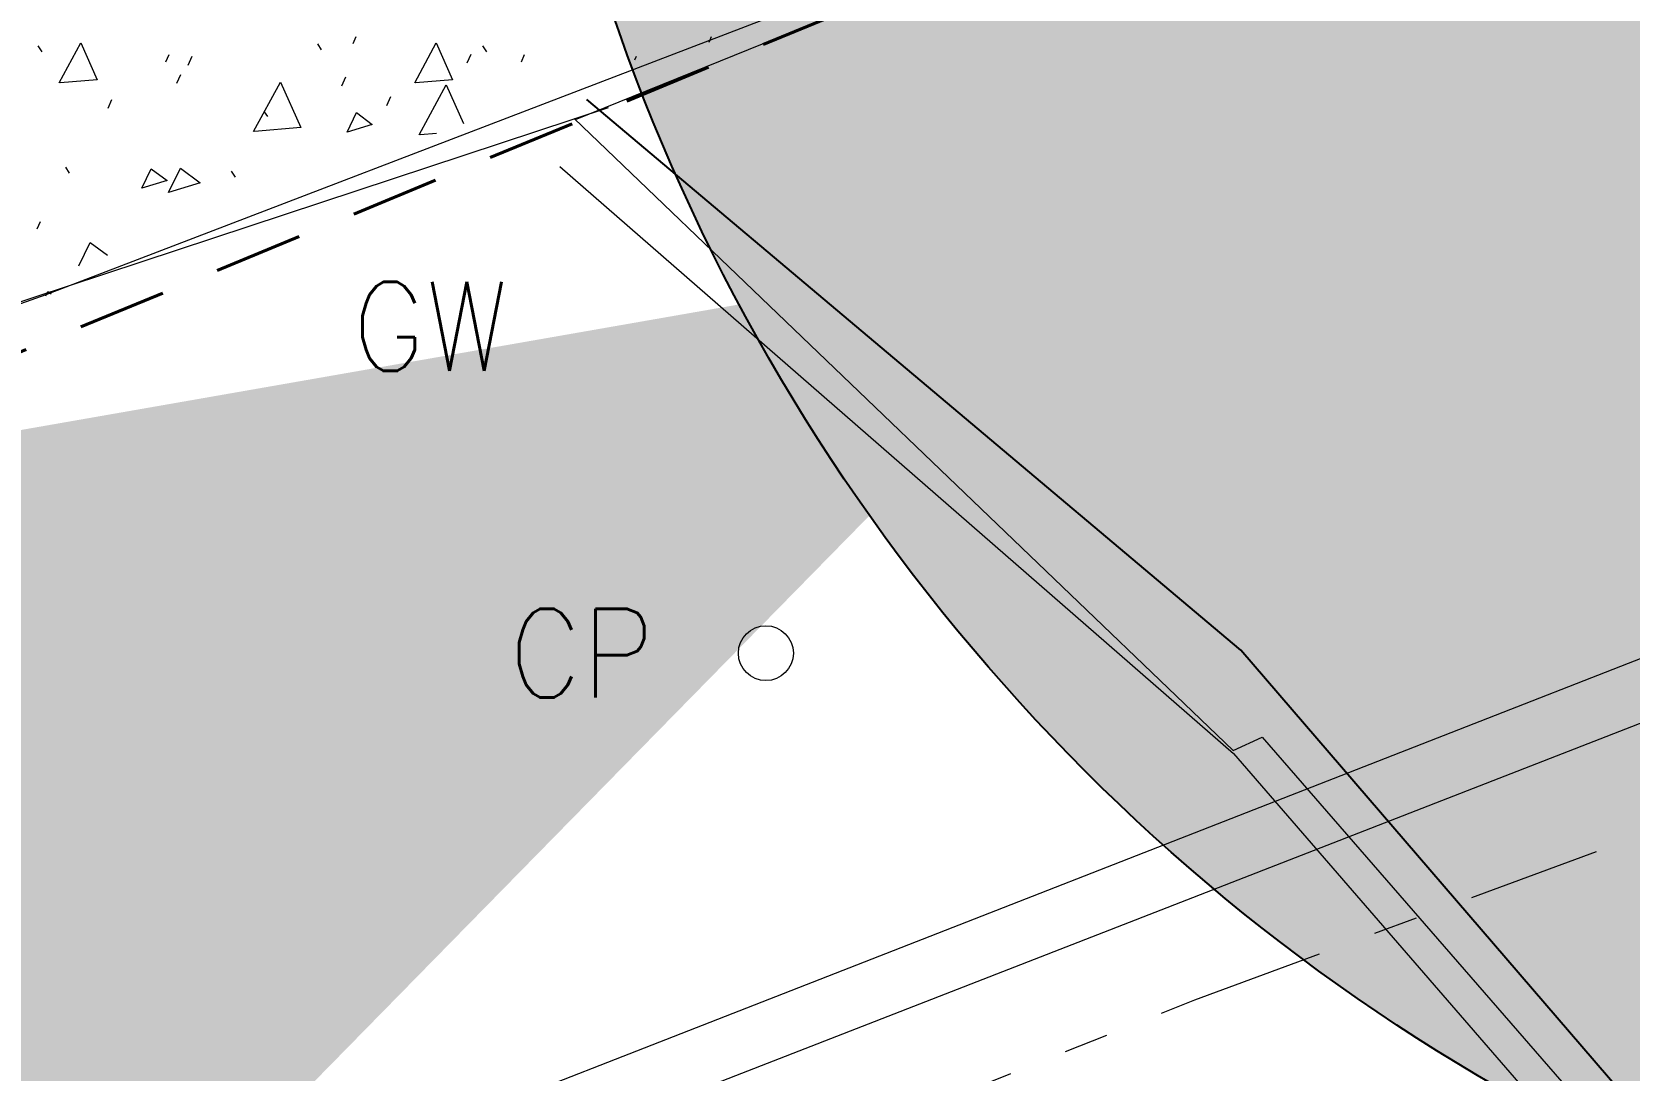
# Model space of a CAD drawing. Header units: metres. Extents: x -703672 to 3951284, y -4124475 to 4104628.
# Drawn here: x 327540.8 to 327555.17, y 4104385.28 to 4104394.62 of the extents above; entities that cross this region are included whole.
import ezdxf
from ezdxf.enums import TextEntityAlignment as Align

# ---------------------------------------------------------------- set-up
doc = ezdxf.new("R2010")
doc.units = ezdxf.units.M
doc.header["$MEASUREMENT"] = 0
doc.linetypes.add('DGN Style 2', pattern=[1.3283826688107345, 0.7970296012864407, -0.5313530675242938])
doc.linetypes.add('DGN Style 7', pattern=[2.6567653376214695, 1.195544401929661, -0.5313530675242938, 0.3985148006432204, -0.5313530675242938])
for name, color, linetype, lineweight in [('C-ANNO-TEXT', 7, 'Continuous', 25), ('C-PROP-BASE', 2, 'CONLMT', 0), ('C-PROP-CONS(Alpha)', 7, 'DGN Style 2', 40), ('V-ANNO-PATT', 9, 'Continuous', 0), ('V-POWR-IDEN', 2, 'Continuous', 0), ('V-POWR-POLE', 7, 'Continuous', 0), ('V-ROAD-ASPH', 9, 'Continuous', 0), ('V-SITE-FENC', 251, 'FENCE', 0), ('V-SITE-STRC', 253, 'Continuous', 0), ('V-SITE-WALK', 7, 'Continuous', 0)]:
    doc.layers.add(name, color=color, linetype=linetype, lineweight=lineweight)
doc.layers.add('ra', color=7, linetype='Continuous')
doc.styles.add('Style-STANDARD', font='STANDARD.shx')
doc.linetypes.add('CONLMT', pattern='A,0.10417,-0.00902625,[2,dgnlstyle-tsaec.shx,S=4.133597883597883e-05,R=0,X=0,Y=0],-0.00902625', length=0.1222225)
doc.linetypes.add('FENCE', pattern='A,0.1,-0.01302,[7,dgnlstyle-tsaec.shx,S=0.0001240079365079365,R=0,X=0,Y=0],-0.01302', length=0.12604)

# ---------------------------------------------------------------- blocks, each defined once
blk = doc.blocks.new('NULL_399')
at = {"layer": 'V-POWR-IDEN', "linetype": 'ByBlock', "style": 'Style-STANDARD'}
blk.add_text('GW', height=0.8, dxfattribs=at).set_placement((-1, 0), align=Align.MIDDLE_RIGHT)
blk = doc.blocks.new('POLE1_1')
at = {"layer": 'V-POWR-POLE', "linetype": 'ByBlock'}
blk.add_circle((6.589354597963393e-05, 6.589386612176895e-05), 0.16473379, dxfattribs=at)
blk = doc.blocks.new('NULL_70')
at = {"layer": 'V-POWR-POLE', "linetype": 'ByBlock', "xscale": 1.5, "yscale": 1.5, "zscale": 0.5}
blk.add_blockref('POLE1_1', (0, 0), dxfattribs=at)
blk = doc.blocks.new('NULL_69')
at = {"layer": 'V-POWR-POLE', "linetype": 'ByBlock'}
blk.add_blockref('NULL_70', (0, 0), dxfattribs=at)
at = {"layer": 'V-POWR-POLE', "linetype": 'ByBlock', "style": 'Style-STANDARD'}
blk.add_text('CP', height=0.8, dxfattribs=at).set_placement((-1, 0), align=Align.MIDDLE_RIGHT)
blk = doc.blocks.new('POLE1_3')
at = {"layer": 'V-POWR-POLE', "linetype": 'ByBlock'}
blk.add_circle((6.589357508346438e-05, 6.589386612176895e-05), 0.16473379, dxfattribs=at)
blk = doc.blocks.new('NULL_1848')
at = {"layer": 'V-POWR-POLE', "linetype": 'ByBlock', "xscale": 1.5, "yscale": 1.5, "zscale": 0.5}
blk.add_blockref('POLE1_3', (0, 0), dxfattribs=at)

msp = doc.modelspace()

# ---------------------------------------------------------------- hatches: boundary and pattern name
at = {"layer": 'C-ANNO-TEXT', "lineweight": -2, "ltscale": 0.6}
h = msp.add_hatch(color=2, dxfattribs=at)
h.dxf.hatch_style = 1
h.paths.add_polyline_path([(327545.0776001014, 4104400.517321105, 1), (327580.5584116965, 4104400.517321105, 1)])

# ---------------------------------------------------------------- linework, layer by layer
at = {"layer": 'C-ANNO-TEXT', "color": 1, "lineweight": -2, "ltscale": 0.6}
msp.add_lwpolyline([(327550.8246112047, 4104392.811030848, 0, 10, 0), (327537.0560942963, 4104385.571910527, 0, 0, 0)], format="xyseb", dxfattribs=at)
at = {"layer": 'C-ANNO-TEXT', "color": 1, "lineweight": -2, "ltscale": 0.6, "const_width": 2}
msp.add_lwpolyline([(327467.2386248326, 4103797.2247401), (327156.8648356255, 4103761.373978369), (326979.0661552008, 4103502.615700151), (326871.4499485465, 4103518.203972804), (326865.2079128604, 4103607.054358139), (326922.9155558757, 4103790.989934454), (327072.6458671009, 4104048.19014053), (327277.7320847269, 4104241.620140299), (327549.8820684357, 4104392.415849384)], dxfattribs=at)
at = {"layer": 'C-ANNO-TEXT', "color": 0, "lineweight": -2, "ltscale": 0.6}
msp.add_circle((327562.818005899, 4104400.517321105), 17.74040579756475, dxfattribs=at)
at = {"layer": 'C-PROP-BASE', "color": 251, "linetype": 'DGN Style 7'}
msp.add_lwpolyline([(327263.0649347309, 4104223.844712024), (327317.2629347312, 4104265.886712024), (327324.1439347306, 4104267.327712024), (327346.295934731, 4104283.187712024), (327359.1729347316, 4104291.346712023), (327404.228934731, 4104316.905712025), (327431.098934731, 4104331.651712024), (327456.9859347312, 4104345.905712024), (327477.924934731, 4104355.735712023), (327513.9689347306, 4104370.973712026), (327551.2589347312, 4104385.915712024), (327568.9209347306, 4104392.436712024), (327579.5709347305, 4104394.402712024), (327583.3059347307, 4104395.516712025), (327593.9229347308, 4104399.284712024), (327608.7339347306, 4104403.544712024), (327619.4377330072, 4104406.975873606), (327628.1663090148, 4104409.771393605), (327629.4114930161, 4104410.721665605), (327667.2257650528, 4104420.453761615), (327720.4737645751, 4104433.986945492)], dxfattribs=at)
at = {"layer": 'C-PROP-CONS(Alpha)', "color": 9, "transparency": 33554661, "flags": 128}
msp.add_lwpolyline([(328051.3527000129, 4102748.37939936), (328033.3155557459, 4102763.759859016), (328008.635876491, 4102785.194791595), (328001.0587122234, 4102791.754994317), (327978.7635198684, 4102811.492673358), (327966.1439298082, 4102822.81362133), (327961.8799502737, 4102829.347595384), (327957.057644274, 4102838.760785415), (327950.9142166439, 4102852.447486374), (327944.9108842695, 4102882.46314165), (327922.9503158275, 4102979.617200589), (327922.1960612735, 4102984.074704956), (327896.895254712, 4103096.805002357), (327873.602682129, 4103197.996084934), (327970.2778919048, 4103222.03458913), (327945.2853782952, 4103305.343080384), (327930.2819876203, 4103330.564998057), (327883.5789010234, 4103409.045375251), (327883.5789010235, 4103409.045375251), (327870.9613363898, 4103413.475533437), (327831.8293273544, 4103476.306306486), (327799.6734495071, 4103521.613691107), (327806.6592676204, 4103526.955593927), (327784.9216440988, 4103571.617824119), (327626.2738909589, 4103555.289453546), (327612.5795421994, 4103537.316554541), (327610.912267143, 4103605.482858766), (327464.3899750119, 4103600.408329677), (327376.9287606052, 4103410.137822579), (327521.4700117525, 4103346.727226583), (327528.8281654069, 4103347.647212733), (327568.3287292437, 4103211.27215154), (327234.5934998402, 4103358.397358307), (327245.9429127203, 4103450.162797557), (327247.4057606828, 4103462.282137395), (327240.1466832621, 4103465.304146356), (327209.4846702361, 4103470.912804143), (327163.5775247305, 4103479.173001934), (327097.1773292364, 4103490.791457197), (327094.8037589096, 4103490.336329404), (327087.5669605479, 4103491.465917642), (327077.449539086, 4103494.95888159), (327074.0302851388, 4103496.139353393), (327072.3445527111, 4103496.70369043), (327040.4265800085, 4103507.290822693), (327024.6254833043, 4103509.746641063), (327005.0554566061, 4103511.621346213), (326997.3663593705, 4103513.401218432), (326987.1858611336, 4103509.176851866), (326924.9401869376, 4103516.679666858), (326868.1898380349, 4103514.452095245, -0.4874798272826256), (326842.7291952347, 4103544.504835935), (326855.8128268328, 4103607.653487044), (326872.3549334486, 4103674.829124694), (326885.7849688843, 4103716.963841686), (326897.1820855098, 4103756.392376348), (326911.8079730987, 4103792.562866542), (326942.7784593481, 4103859.495280759), (326985.0309523789, 4103937.170100313), (327038.3759761521, 4104017.339902852), (327049.9699591843, 4104031.93014326), (327093.2772874826, 4104085.216318096), (327121.0561478767, 4104115.05712215), (327147.4927338528, 4104141.109056442), (327201.0579048989, 4104189.950156559), (327247.8236230445, 4104227.241544621), (327274.2756034104, 4104246.458416275), (327310.9052788371, 4104272.189052842), (327338.7507480193, 4104290.682435896), (327394.3822770293, 4104323.718145463), (327454.7797406209, 4104356.193582261), (327554.8217139727, 4104397.588329164), (327560.1573850386, 4104391.696800068), (327629.8959608893, 4104414.015198105), (327759.0313031515, 4104448.398455133), (327757.2739255879, 4104455.165774307), (328107.0540342975, 4104542.510103815), (328119.3380608568, 4104542.510103815), (328124.6483431717, 4104536.17317302), (328129.4254646109, 4104518.549251009), (328131.921990407, 4104503.029638088), (328135.078302787, 4104500.213224401), (328154.085317786, 4104500.667789092), (328149.8985258908, 4104547.783738694), (328149.7745655841, 4104555.824714896), (328168.0966631506, 4104560.116307975), (328180.1971601305, 4104561.571233069), (328186.8764764442, 4104562.389659171), (328203.8937110046, 4104564.517264253), (328194.5649608789, 4104557.623580912), (328191.4437345657, 4104556.202444898), (328187.3603782359, 4104545.719257489), (328182.8253075863, 4104532.763466077), (328181.3393865761, 4104525.839460123), (328180.4385673145, 4104514.508980992), (328180.3416913476, 4104501.519693172), (328182.9952471908, 4104464.369911368), (328121.0450735461, 4104464.115166628), (328089.3117504606, 4104492.939601823), (327768.6929376793, 4104411.193379837), (327762.394272341, 4104435.44831491), (327630.6153729495, 4104402.081270727), (327568.961239384, 4104381.975780278), (327586.7809209799, 4104362.299684941), (327579.7950375145, 4104360.190021981), (327526.9949811692, 4104339.560635842), (327472.178603134, 4104315.449356015), (327377.0616109308, 4104262.394203749), (327337.8150383515, 4104235.453131521), (327331.8477650884, 4104234.203481648), (327216.3820695355, 4104145.337984444), (327178.5929724798, 4104112.042658567), (327136.6371358891, 4104068.619937841), (327133.1617217513, 4104062.073926368), (327081.9927725713, 4104002.304896605), (327197.9125123062, 4103949.973291562), (327165.5484697489, 4103878.060140899), (327236.1839484199, 4103839.517953459), (327385.373955234, 4103849.829860281), (327376.9496945368, 4103947.711745712), (327522.7087312953, 4103959.659207741), (327570.1209276664, 4103966.104005254), (327619.9429955619, 4103970.187781311), (327675.5802737248, 4103972.189662043), (327840.2462419602, 4103985.686872555), (327861.3262067086, 4103740.757760243), (327930.6420660896, 4103742.354851621), (327992.4427256854, 4103748.227855178), (328033.5029494578, 4103744.724846469), (328070.8848923553, 4103745.586155542), (328069.9830035489, 4103756.769478619), (328241.8330771768, 4103770.442215998), (328288.4642937218, 4103241.598537642), (328052.9743225681, 4103223.495877456), (328046.3409570817, 4103208.988679592), (328077.9633670195, 4102853.33535271), (328045.914018165, 4102815.224954779), (328124.4115326538, 4102748.37939936)], format="xyb", dxfattribs=at)
at = {"layer": 'ra'}
for p, q in [((327551.6751818777, 4104389.062265126, 11.55), (327545.7923465437, 4104394.013499359, 11.75)), ((327559.8660224653, 4104379.537312083, 11.68), (327551.6751818777, 4104389.062265126, 11.55))]:
    msp.add_line(p, q, dxfattribs=at)
at = {"layer": 'V-ANNO-PATT'}
for p, q in [((327540.8542055466, 4104394.496299571, 11.76528351225475), (327540.8895575869, 4104394.443251743, 11.77139099192605)), ((327543.6883176652, 4104394.516785229, 11.432653501071), (327543.7171111697, 4104394.580338138, 11.42640271715776)), ((327544.8528308256, 4104394.496299571, 11.87014474462061), (327544.8881828659, 4104394.443251743, 11.8762522242919)), ((327546.8910032205, 4104394.529996801, 11.57664658512422), (327546.9138110437, 4104394.580338138, 11.57169523316189)), ((327542.0054988366, 4104394.35456643, 11.37546361612318), (327542.0342919124, 4104394.418039897, 11.36922226206907)), ((327542.2044984845, 4104394.323321854, 11.81758620197903), (327542.2402897606, 4104394.402843831, 11.81075906891519)), ((327545.2021987106, 4104394.35456643, 11.5207561321273), (327545.2309917865, 4104394.418039897, 11.5145147780732)), ((327546.2243799615, 4104394.37054942, 11.91839284596891), (327546.2389150396, 4104394.402843831, 11.91562030128105)), ((327543.5888499021, 4104394.138699492, 11.87191921239475), (327543.624641433, 4104394.218320996, 11.86508236669257)), ((327541.4844530991, 4104393.935465604, 11.83657968247123), (327541.5202443753, 4104394.01498758, 11.82975254940739)), ((327542.8902272666, 4104393.903102455, 11.46937581107494), (327542.9183695371, 4104393.86076033, 11.47569139707188)), ((327542.5927240779, 4104393.369854347, 11.92087821965726), (327542.6280761182, 4104393.31680652, 11.92698569932855)), ((327540.8477787795, 4104392.851937346, 11.50157858053883), (327540.8764923664, 4104392.915490255, 11.49532416431269))]:
    msp.add_line(p, q, dxfattribs=at)
at = {"layer": 'V-ANNO-PATT', "linetype": 'Continuous'}
for p, q in [((327540.8542055466, 4104394.496299571, 11.76528351225475), (327540.8895575869, 4104394.443251743, 11.77139099192605)), ((327543.3676076265, 4104394.514651043, 11.59243089799805), (327543.4024626279, 4104394.462370787, 11.60480198335698)), ((327544.8528308256, 4104394.496299571, 11.87014474462061), (327544.8881828659, 4104394.443251743, 11.8762522242919)), ((327542.2044984845, 4104394.323321854, 11.81758620197903), (327542.2402897606, 4104394.402843831, 11.81075906891519)), ((327544.7147194116, 4104394.344176213, 11.70277604235994), (327544.7511436007, 4104394.422547554, 11.6892637698738)), ((327546.2243799615, 4104394.37054942, 11.91839284596891), (327546.2389150396, 4104394.402843831, 11.91562030128105)), ((327542.1021742286, 4104394.16222523, 11.59066963273325), (327542.138599521, 4104394.240694657, 11.57713792404269)), ((327543.5888499021, 4104394.138699492, 11.87191921239475), (327543.624641433, 4104394.218320996, 11.86508236669257)), ((327543.9922762892, 4104393.961932019, 11.73776018346836), (327544.0287004783, 4104394.040303359, 11.72424791098222)), ((327541.4844530991, 4104393.935465604, 11.83657968247123), (327541.5202443753, 4104394.01498758, 11.82975254940739)), ((327541.1007505539, 4104393.404504828, 11.68446150442588), (327541.1356055552, 4104393.352224573, 11.6968325897848)), ((327542.5927240779, 4104393.369854347, 11.92087821965726), (327542.6280761182, 4104393.31680652, 11.92698569932855))]:
    msp.add_line(p, q, dxfattribs=at)
at = {"layer": 'V-ANNO-PATT', "extrusion": (-0.04508672846734337, 0.1179949260688036, 0.9919901130243838), "elevation": 469541.1953081446, "flags": 128}
msp.add_lwpolyline([(-1770976.766943116, -3687344.159249511), (-1770977.076168055, -3687344.428322626), (-1770977.095398036, -3687344.063165135), (-1770976.773587251, -3687344.156690239)], dxfattribs=at)
at = {"layer": 'V-ANNO-PATT', "extrusion": (-0.04508672846927634, 0.1179949260934655, 0.9919901130213625), "elevation": 469541.1954087337, "flags": 128}
msp.add_lwpolyline([(-1770979.752865168, -3687343.009100913), (-1770980.062090105, -3687343.278174026), (-1770980.081320087, -3687342.913016536), (-1770979.759509302, -3687343.006541641)], dxfattribs=at)
at = {"layer": 'V-ANNO-PATT', "linetype": 'Continuous', "extrusion": (-0.05558034828860568, 0.194674832354361, 0.9792918536023462), "elevation": 780828.6919777389, "flags": 128}
msp.add_lwpolyline([(-1441752.343221677, -3776902.021573668), (-1441752.700171032, -3776902.389159084), (-1441752.76241957, -3776901.936338305), (-1441752.351765966, -3776902.019082659)], dxfattribs=at)
at = {"layer": 'V-ANNO-PATT', "extrusion": (-0.02609127814239377, 0.0971597753169053, 0.9949267426626269), "elevation": 390247.7931375362, "flags": 128}
msp.add_lwpolyline([(-1380816.566775427, -3859324.44168606), (-1380816.916283124, -3859324.816354245), (-1380816.976151697, -3859324.437336938)], dxfattribs=at)
at = {"layer": 'V-ANNO-PATT', "linetype": 'Continuous', "extrusion": (-0.02609127814239377, 0.0971597753169053, 0.9949267426626269), "elevation": 390247.7931375362, "flags": 128}
msp.add_lwpolyline([(-1380816.566775427, -3859324.44168606), (-1380816.916283124, -3859324.816354245), (-1380816.976151697, -3859324.437336938)], dxfattribs=at)
at = {"layer": 'V-ANNO-PATT', "extrusion": (-0.04508672856637382, 0.1179949258910321, 0.9919901130410284), "elevation": 469541.1945460636, "flags": 128}
msp.add_lwpolyline([(-1770979.030377662, -3687342.807393722), (-1770979.173721344, -3687342.942498825), (-1770979.268002609, -3687342.791990343), (-1770979.030377662, -3687342.807393722)], dxfattribs=at)
at = {"layer": 'V-ANNO-PATT', "extrusion": (-0.01782632364213086, -0.001509153024267161, 0.9998399595147993), "elevation": -12021.13711553026, "flags": 128}
msp.add_lwpolyline([(-4062133.377073738, 672503.5305225988), (-4062133.37707374, 672503.3845861629)], dxfattribs=at)
at = {"layer": 'V-ANNO-PATT', "linetype": 'Continuous', "extrusion": (-0.01782632364213086, -0.001509153024267161, 0.9998399595147993), "elevation": -12021.13711553026, "flags": 128}
msp.add_lwpolyline([(-4062133.377073738, 672503.5305225988), (-4062133.37707374, 672503.3845861629)], dxfattribs=at)
at = {"layer": 'V-ANNO-PATT', "extrusion": (-0.04508672857568506, 0.1179949259211612, 0.9919901130370212), "elevation": 469541.1946666755, "flags": 128}
msp.add_lwpolyline([(-1770977.125450953, -3687342.996935525), (-1770977.268794635, -3687343.132040628), (-1770977.363075901, -3687342.981532145), (-1770977.125450953, -3687342.996935525)], dxfattribs=at)
at = {"layer": 'V-ANNO-PATT', "linetype": 'Continuous', "extrusion": (-0.05558034854461482, 0.1946748324042621, 0.9792918535778963), "elevation": 780828.6920986985, "flags": 128}
msp.add_lwpolyline([(-1441751.462676, -3776901.695071445), (-1441751.627054733, -3776901.878390519), (-1441751.760275337, -3776901.700805973), (-1441751.462676, -3776901.695071445)], dxfattribs=at)
at = {"layer": 'V-ANNO-PATT', "extrusion": (-0.0260912781025243, 0.0971597754357951, 0.9949267426520623), "elevation": 390247.7936385659, "flags": 128}
msp.add_lwpolyline([(-1380813.299967726, -3859324.096536852), (-1380813.453676314, -3859324.275030595), (-1380813.573370725, -3859324.121968506)], dxfattribs=at)
at = {"layer": 'V-ANNO-PATT', "linetype": 'Continuous', "extrusion": (-0.0260912781025243, 0.0971597754357951, 0.9949267426520623), "elevation": 390247.7936385659, "flags": 128}
msp.add_lwpolyline([(-1380813.299967726, -3859324.096536852), (-1380813.453676314, -3859324.275030595), (-1380813.573370725, -3859324.121968506)], dxfattribs=at)
at = {"layer": 'V-ANNO-PATT', "extrusion": (-0.04508672789404389, 0.1179949245011301, 0.9919901132369119), "elevation": 469541.1890615791, "flags": 128}
msp.add_lwpolyline([(-1770975.969843715, -3687342.398929965), (-1770976.002229245, -3687342.429431778), (-1770976.021460777, -3687342.398730994)], dxfattribs=at)
at = {"layer": 'V-ROAD-ASPH'}
for points in [[(327545.6776440458, 4104393.844419059, 11.60103793112685), (327551.6053859835, 4104388.157086761, 11.28265608284813), (327551.866188814, 4104388.277533054, 11.48714848772723), (327561.5617461839, 4104377.128241092, 11.62758134409341), (327571.2140846325, 4104366.371468716, 11.83369146749614), (327580.8081909284, 4104355.33742192, 12.05610804179004), (327593.6512495122, 4104340.267879379, 12.21340995282064), (327604.3665893337, 4104326.679570617, 12.37090437988488), (327605.0587521694, 4104324.918734537, 12.23581228284078), (327608.3723022252, 4104310.45951558, 11.72074086284321), (327612.7307686614, 4104291.280305272, 10.86206358534774), (327616.209735817, 4104275.830899935, 10.16512776060588), (327620.8963275522, 4104255.376996122, 9.420377932514569), (327624.1725616721, 4104240.662983941, 9.035682751651564), (327626.8244489222, 4104229.32452101, 8.753761458153477), (327630.2040918734, 4104216.720243196, 8.705308734624602), (327633.6314691242, 4104202.1561224, 8.600880529120104), (327636.9623954149, 4104187.359370132, 8.568570600500294), (327641.2665934922, 4104168.093043041, 8.56142337851989), (327641.3028336706, 4104168.125253158, 8.546695950080796), (327646.0193981255, 4104147.293678476, 8.526043255158406), (327650.7784838676, 4104125.693840352, 8.506613336364921)], [(327545.6776440458, 4104393.844419059, 11.60103793112685), (327551.6053859835, 4104388.157086761, 11.28265608284813), (327551.866188814, 4104388.277533054, 11.48714848772723), (327561.5617461839, 4104377.128241092, 11.62758134409341), (327571.2140846325, 4104366.371468716, 11.83369146749614), (327580.8081909284, 4104355.33742192, 12.05610804179004), (327593.6512495122, 4104340.267879379, 12.21340995282064), (327604.3665893337, 4104326.679570617, 12.37090437988488), (327605.0587521694, 4104324.918734537, 12.23581228284078), (327608.3723022252, 4104310.45951558, 11.72074086284321), (327612.7307686614, 4104291.280305272, 10.86206358534774), (327614.6615896992, 4104282.705910772, 10.47526535122113)]]:
    msp.add_polyline3d(points, dxfattribs=at)
at = {"layer": 'V-SITE-FENC', "linetype": 'FENCE', "ltscale": 40}
for points in [[(327545.547441175, 4104393.412876639, 11.43834134422751), (327551.607010795, 4104388.130776424, 11.28056574347428), (327561.3283379253, 4104376.91662849, 11.54748295468659), (327570.922151754, 4104366.197910784, 11.69591707369243), (327580.4718022981, 4104355.121179178, 11.91457435128209), (327593.3128761334, 4104339.905838037, 12.05307271873328), (327604.2086418191, 4104326.083364103, 12.32800848056525), (327607.9558939575, 4104310.645477217, 11.86938047110023), (327612.440726769, 4104291.087358113, 10.90475370078332), (327615.8848167598, 4104275.56557191, 10.19509253935128), (327620.5402987953, 4104255.232008491, 9.51841273953113), (327623.7450095405, 4104240.669394692, 9.061680221941344), (327626.5502682782, 4104228.823537336, 8.666269971853971)], [(327545.547441175, 4104393.412876639, 11.43834134422751), (327551.607010795, 4104388.130776424, 11.28056574347428), (327561.3283379253, 4104376.91662849, 11.54748295468659), (327570.922151754, 4104366.197910784, 11.69591707369243), (327580.4718022981, 4104355.121179178, 11.91457435128209), (327593.3128761334, 4104339.905838037, 12.05307271873328), (327604.2086418191, 4104326.083364103, 12.32800848056525), (327607.9558939575, 4104310.645477217, 11.86938047110023), (327612.440726769, 4104291.087358113, 10.90475370078332), (327614.3137066749, 4104282.646233247, 10.51882270045603)]]:
    msp.add_polyline3d(points, dxfattribs=at)
at = {"layer": 'V-SITE-STRC'}
for points in [[(327570.375193193, 4104394.334670614, 7.838644292878854), (327556.6695533463, 4104389.532792165, 7.853091854036251), (327543.5993827801, 4104384.423141295, 7.876069146848238), (327530.7991432475, 4104379.175360929, 7.877282044774503), (327525.4680933615, 4104377.002427181, 7.878853305356721)], [(327570.605098974, 4104393.797435794, 7.833835760882707), (327556.6800490082, 4104388.953338577, 7.830747235773117), (327543.804212115, 4104383.935157106, 7.865591821059603), (327530.9509672496, 4104378.679078882, 7.861981676536601), (327525.6022526444, 4104376.489631554, 7.865055808988593)]]:
    msp.add_polyline3d(points, dxfattribs=at)
at = {"layer": 'V-SITE-WALK', "linetype": 'Continuous', "extrusion": (-0.01777099177185759, 0.003732071454172113, 0.9998351181540412), "elevation": 9508.67850047802, "flags": 128}
msp.add_lwpolyline([(-4084091.062953611, -522919.4095454561), (-4084096.76696294, -522910.9218161474), (-4084101.176882392, -522913.4323552907)], dxfattribs=at)
msp.add_lwpolyline([(-4084091.062953611, -522919.4095454561), (-4084096.76696294, -522910.9218161474), (-4084101.176882392, -522913.4323552907)], dxfattribs=at)
at = {"layer": 'V-SITE-WALK'}
msp.add_polyline3d([(327523.2383216436, 4104385.525260348, 11.75556895233444), (327528.6355598865, 4104387.89484421, 11.72993205605378), (327540.9294810927, 4104392.26142233, 11.66521485948689), (327552.5071075184, 4104396.700175733, 11.73561531335916), (327567.5833384427, 4104402.716205864, 11.84277660507001)], dxfattribs=at)
at = {"layer": 'V-SITE-WALK', "linetype": 'Continuous'}
msp.add_polyline3d([(327545.982681912, 4104393.940088517, 11.67637658749315), (327536.2108901972, 4104390.709837175, 11.6642067897085), (327526.4064770713, 4104386.991716898, 11.80081985712484), (327514.0983269581, 4104381.784932111, 11.79460764814733), (327503.214383302, 4104377.202140615, 11.89962818003781), (327491.1906537728, 4104372.367452048, 11.94305837651516), (327474.0860457123, 4104364.703021355, 11.85995167259638), (327455.6680320942, 4104356.358155644, 11.846390348136), (327437.2100168063, 4104347.245313901, 11.73033062457425), (327415.5089606882, 4104335.560613225, 11.62711820176828), (327395.4964635685, 4104324.64722166, 11.61344137856265), (327378.2904735248, 4104315.046209942, 11.61959894985726), (327367.4140428836, 4104308.569832748, 11.55415170798546), (327348.1688979742, 4104296.804120279, 11.6834067257611), (327335.4485279538, 4104288.65793826, 11.78309237329125), (327312.6652009277, 4104273.557582197, 11.76644785647629), (327296.7583858635, 4104262.4884716, 11.66220494407354), (327281.1715328367, 4104251.542797351, 11.70826116587449), (327264.7607982813, 4104239.508584395, 11.87480567491913), (327255.8380202305, 4104231.94168125, 11.8722496189306), (327252.4051326737, 4104228.222881272, 11.78452550723981)], dxfattribs=at)
msp.add_polyline3d([(327545.982681912, 4104393.940088517, 11.67637658749315), (327536.2108901972, 4104390.709837175, 11.6642067897085), (327526.4064770713, 4104386.991716898, 11.80081985712484), (327514.0983269581, 4104381.784932111, 11.79460764814733), (327503.214383302, 4104377.202140615, 11.89962818003781), (327491.1906537728, 4104372.367452048, 11.94305837651516), (327474.0860457123, 4104364.703021355, 11.85995167259638), (327455.6680320942, 4104356.358155644, 11.846390348136), (327437.2100168063, 4104347.245313901, 11.73033062457425), (327415.5089606882, 4104335.560613225, 11.62711820176828), (327395.4964635685, 4104324.64722166, 11.61344137856265), (327378.2904735248, 4104315.046209942, 11.61959894985726), (327367.4140428836, 4104308.569832748, 11.55415170798546), (327348.1688979742, 4104296.804120279, 11.6834067257611), (327335.4485279538, 4104288.65793826, 11.78309237329125), (327312.6652009277, 4104273.557582197, 11.76644785647629), (327296.7583858635, 4104262.4884716, 11.66220494407354), (327281.1715328367, 4104251.542797351, 11.70826116587449), (327264.7607982813, 4104239.508584395, 11.87480567491913), (327255.8380202305, 4104231.94168125, 11.8722496189306), (327252.4051326737, 4104228.222881272, 11.78452550723981)], dxfattribs=at)

# ---------------------------------------------------------------- block references
at = {"layer": 'V-POWR-IDEN'}
msp.add_blockref('NULL_399', (327546.0863484606, 4104391.972782098, 11.83670726340721), dxfattribs=at)
at = {"layer": 'V-POWR-POLE'}
for name in ['NULL_69', 'NULL_1848']:
    msp.add_blockref(name, (327547.4016460519, 4104389.033489925, 11.6421177642171), dxfattribs=at)

# ---------------------------------------------------------------- texts
at = {"layer": 'V-POWR-IDEN', "style": 'Style-STANDARD'}
msp.add_text('GW', height=0.8, dxfattribs=at).set_placement((327545.0863484606, 4104391.972782098, 11.83670726340721), align=Align.MIDDLE_RIGHT)
at = {"layer": 'V-POWR-POLE', "style": 'Style-STANDARD'}
msp.add_text('CP', height=0.8, dxfattribs=at).set_placement((327546.4016460519, 4104389.033489925, 11.6421177642171), align=Align.MIDDLE_RIGHT)

doc.saveas('drawing.dxf')
